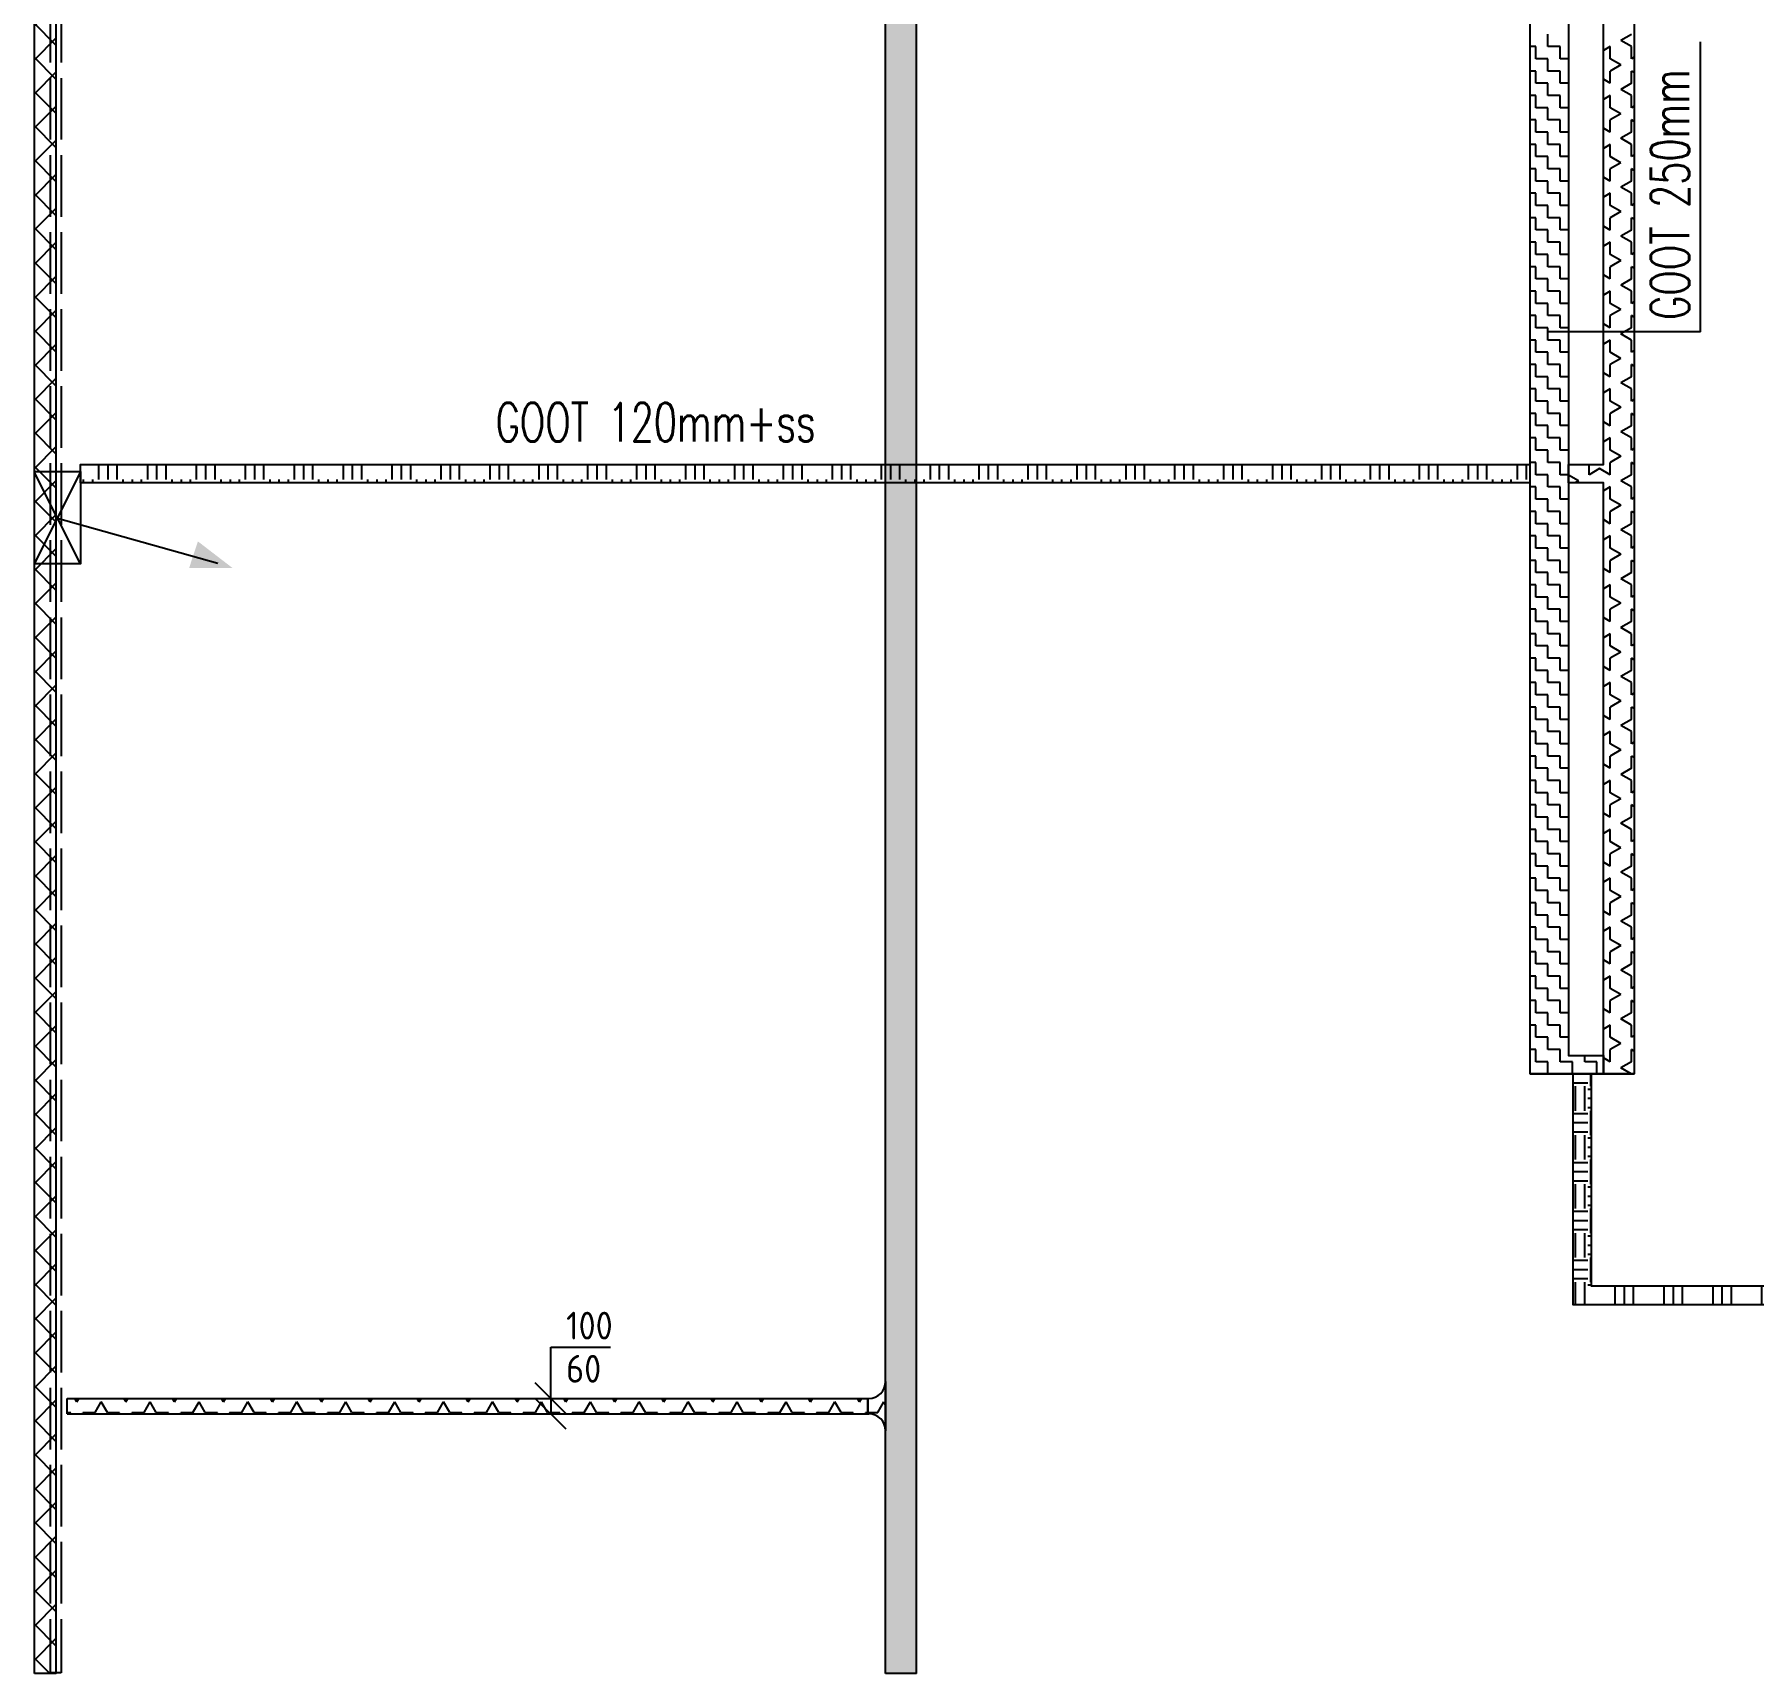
# Model space of a CAD drawing. Header units: millimetres. Extents: x -3262 to 112658, y 0 to 217318.
# Drawn here: x 90173 to 101332, y 37488 to 48125 of the extents above; entities that cross this region are included whole.
import ezdxf

# ---------------------------------------------------------------- set-up
doc = ezdxf.new("R2010")
doc.units = ezdxf.units.MM
doc.header["$LTSCALE"] = 100
doc.linetypes.add('E_GOOT3', pattern=[5, 4, -1])
for name, color, linetype in [('ByLayer', 2, 'Continuous'), ('EL6131--_ENERGIEBEDR (1996)', 2, 'Continuous'), ('EL6131--_GEBOUWINST (1996)', 2, 'Continuous'), ('EL6131--_KG_D', 3, 'Continuous'), ('EL6131--_WG', 3, 'Continuous'), ('EM6131--_KG', 1, 'Continuous')]:
    doc.layers.add(name, color=color, linetype=linetype)
doc.styles.add('buro-018', font='BUROFONT.shx', dxfattribs={"height": 180})
doc.styles.add('CofelyArial', font='arial.ttf')
doc.styles.add('ROMANS', font='ROMANS', dxfattribs={"width": 0.7})
doc.styles.add('STABICAD-018', font='ISOCP.SHX', dxfattribs={"height": 1.8})

# ---------------------------------------------------------------- blocks, each defined once
blk = doc.blocks.new('NV-1')
at = {"layer": 'ByLayer'}
for p, q in [((0, 4), (7.91, 0)), ((0, 0), (7.91, 4))]:
    blk.add_line(p, q, dxfattribs=at)
blk.add_lwpolyline([(0, 0), (8, 0), (8, 4), (0, 4)], close=True, dxfattribs=at)
blk = doc.blocks.new('PIJL-UIT')
at = {"layer": 'ByLayer', "color": 2}
blk.add_line((0, 0), (2.92, 10.41), dxfattribs=at)
blk.add_solid([(3.23, 11.35), (1.51, 9.11), (3.24, 8.54)], dxfattribs=at)
blk = doc.blocks.new('*X50')
at = {"color": 0}
for p, q in [((48742, 35705), (48841, 35804)), ((48968, 35664), (48828, 35804)), ((48922, 35664), (49062, 35804)), ((49189, 35664), (49049, 35804)), ((49143, 35664), (49283, 35804)), ((49410, 35664), (49270, 35804)), ((49364, 35664), (49504, 35804)), ((49631, 35664), (49491, 35804)), ((49585, 35664), (49725, 35804)), ((49852, 35664), (49712, 35804)), ((49806, 35664), (49946, 35804)), ((50073, 35664), (49933, 35804)), ((50027, 35664), (50167, 35804)), ((50294, 35664), (50154, 35804)), ((50248, 35664), (50388, 35804)), ((50515, 35664), (50375, 35804)), ((50469, 35664), (50609, 35804)), ((50736, 35664), (50596, 35804)), ((50690, 35664), (50830, 35804)), ((50956, 35664), (50816, 35804)), ((50911, 35664), (51051, 35804)), ((51177, 35664), (51037, 35804)), ((51132, 35664), (51272, 35804)), ((51398, 35664), (51258, 35804)), ((51353, 35664), (51493, 35804)), ((51619, 35664), (51479, 35804)), ((51574, 35664), (51714, 35804)), ((51840, 35664), (51700, 35804)), ((51795, 35664), (51935, 35804)), ((52061, 35664), (51921, 35804)), ((52016, 35664), (52156, 35804)), ((52282, 35664), (52142, 35804)), ((52237, 35664), (52377, 35804)), ((52503, 35664), (52363, 35804)), ((52458, 35664), (52598, 35804)), ((52724, 35664), (52584, 35804)), ((52679, 35664), (52819, 35804)), ((52945, 35664), (52805, 35804)), ((52900, 35664), (53040, 35804)), ((53166, 35664), (53026, 35804)), ((53121, 35664), (53261, 35804)), ((53387, 35664), (53247, 35804)), ((53342, 35664), (53482, 35804)), ((53608, 35664), (53468, 35804)), ((53563, 35664), (53703, 35804)), ((53829, 35664), (53689, 35804)), ((53784, 35664), (53924, 35804)), ((54050, 35664), (53910, 35804)), ((54005, 35664), (54145, 35804)), ((54271, 35664), (54131, 35804)), ((54226, 35664), (54366, 35804)), ((54492, 35664), (54352, 35804)), ((54447, 35664), (54587, 35804)), ((54713, 35664), (54573, 35804)), ((54668, 35664), (54808, 35804)), ((54934, 35664), (54794, 35804)), ((54889, 35664), (55029, 35804)), ((55155, 35664), (55015, 35804)), ((55110, 35664), (55250, 35804)), ((55376, 35664), (55236, 35804)), ((55331, 35664), (55471, 35804)), ((55597, 35664), (55457, 35804)), ((55551, 35664), (55691, 35804)), ((55818, 35664), (55678, 35804)), ((55772, 35664), (55912, 35804)), ((56039, 35664), (55899, 35804)), ((55993, 35664), (56133, 35804)), ((56260, 35664), (56120, 35804)), ((56214, 35664), (56354, 35804)), ((56481, 35664), (56341, 35804)), ((56435, 35664), (56575, 35804)), ((56702, 35664), (56562, 35804)), ((56656, 35664), (56796, 35804)), ((56923, 35664), (56783, 35804)), ((56877, 35664), (57017, 35804)), ((57144, 35664), (57004, 35804)), ((57098, 35664), (57238, 35804)), ((57365, 35664), (57225, 35804)), ((57319, 35664), (57459, 35804)), ((57586, 35664), (57446, 35804)), ((57540, 35664), (57680, 35804)), ((57807, 35664), (57667, 35804)), ((57761, 35664), (57901, 35804)), ((58028, 35664), (57888, 35804)), ((57982, 35664), (58122, 35804)), ((58249, 35664), (58109, 35804)), ((58203, 35664), (58343, 35804)), ((58469, 35664), (58329, 35804)), ((58424, 35664), (58564, 35804)), ((58690, 35664), (58550, 35804)), ((58645, 35664), (58785, 35804)), ((58911, 35664), (58771, 35804)), ((58866, 35664), (59006, 35804)), ((59132, 35664), (58992, 35804)), ((59087, 35664), (59227, 35804)), ((59353, 35664), (59213, 35804)), ((59308, 35664), (59448, 35804)), ((59574, 35664), (59434, 35804)), ((59529, 35664), (59669, 35804)), ((59795, 35664), (59655, 35804)), ((59750, 35664), (59890, 35804)), ((60016, 35664), (59876, 35804)), ((59971, 35664), (60111, 35804)), ((60237, 35664), (60097, 35804)), ((60192, 35664), (60332, 35804)), ((60458, 35664), (60318, 35804)), ((60413, 35664), (60553, 35804)), ((60679, 35664), (60539, 35804)), ((60634, 35664), (60774, 35804)), ((60900, 35664), (60760, 35804)), ((60855, 35664), (60995, 35804)), ((61121, 35664), (60981, 35804)), ((61076, 35664), (61216, 35804)), ((61342, 35664), (61202, 35804)), ((61297, 35664), (61437, 35804)), ((61563, 35664), (61423, 35804)), ((61518, 35664), (61658, 35804)), ((61784, 35664), (61644, 35804)), ((61739, 35664), (61879, 35804)), ((62005, 35664), (61865, 35804)), ((61960, 35664), (62100, 35804)), ((62226, 35664), (62086, 35804)), ((62181, 35664), (62321, 35804)), ((62447, 35664), (62307, 35804)), ((62402, 35664), (62542, 35804)), ((62668, 35664), (62528, 35804)), ((62623, 35664), (62763, 35804)), ((62889, 35664), (62749, 35804)), ((62844, 35664), (62984, 35804)), ((63110, 35664), (62970, 35804)), ((63064, 35664), (63204, 35804)), ((63331, 35664), (63191, 35804)), ((63285, 35664), (63425, 35804)), ((63552, 35664), (63412, 35804)), ((63506, 35664), (63646, 35804)), ((63773, 35664), (63633, 35804)), ((63727, 35664), (63867, 35804)), ((63994, 35664), (63854, 35804)), ((63948, 35664), (64088, 35804)), ((64215, 35664), (64075, 35804)), ((64169, 35664), (64309, 35804)), ((64436, 35664), (64296, 35804)), ((64390, 35664), (64530, 35804)), ((64657, 35664), (64517, 35804)), ((64611, 35664), (64751, 35804)), ((64878, 35664), (64738, 35804)), ((64832, 35664), (64972, 35804)), ((65099, 35664), (64959, 35804)), ((65053, 35664), (65193, 35804)), ((65320, 35664), (65180, 35804)), ((65274, 35664), (65414, 35804)), ((65541, 35664), (65401, 35804)), ((65495, 35664), (65635, 35804)), ((65762, 35664), (65622, 35804)), ((65716, 35664), (65856, 35804)), ((65983, 35664), (65843, 35804)), ((65937, 35664), (66077, 35804)), ((66203, 35664), (66063, 35804)), ((66158, 35664), (66298, 35804)), ((66424, 35664), (66284, 35804)), ((66379, 35664), (66519, 35804)), ((66617, 35692), (66505, 35804)), ((48747, 35664), (48742, 35669)), ((66600, 35664), (66617, 35681))]:
    blk.add_line(p, q, dxfattribs=at)
blk = doc.blocks.new('*X54')
at = {"color": 0}
for p, q in [((16510, 24130), (16589, 24130)), ((16510, 24051), (16510, 24130)), ((16589, 24130), (16589, 24167)), ((16669, 24130), (16748, 24130)), ((16669, 24051), (16669, 24130)), ((16748, 24130), (16748, 24167)), ((16828, 24130), (16907, 24130)), ((16828, 24051), (16828, 24130)), ((16907, 24130), (16907, 24167)), ((16986, 24130), (17066, 24130)), ((16986, 24051), (16986, 24130)), ((17066, 24130), (17066, 24167)), ((17145, 24130), (17224, 24130)), ((17145, 24051), (17145, 24130)), ((17224, 24130), (17224, 24167)), ((17304, 24130), (17383, 24130)), ((17304, 24051), (17304, 24130)), ((17383, 24130), (17383, 24167)), ((17462, 24130), (17542, 24130)), ((17462, 24051), (17462, 24130)), ((17542, 24130), (17542, 24167)), ((17621, 24130), (17701, 24130)), ((17621, 24051), (17621, 24130)), ((17701, 24130), (17701, 24167)), ((17780, 24130), (17859, 24130)), ((17780, 24051), (17780, 24130)), ((17859, 24130), (17859, 24167)), ((17939, 24130), (18018, 24130)), ((17939, 24051), (17939, 24130)), ((18018, 24130), (18018, 24167)), ((18098, 24130), (18177, 24130)), ((18098, 24051), (18098, 24130)), ((18177, 24130), (18177, 24167)), ((18256, 24130), (18336, 24130)), ((18256, 24051), (18256, 24130)), ((18336, 24130), (18336, 24167)), ((18415, 24130), (18494, 24130)), ((18415, 24051), (18415, 24130)), ((18494, 24130), (18494, 24167)), ((18574, 24130), (18653, 24130)), ((18574, 24051), (18574, 24130)), ((18653, 24130), (18653, 24167)), ((18732, 24130), (18812, 24130)), ((18732, 24051), (18732, 24130)), ((18812, 24130), (18812, 24167)), ((18891, 24130), (18971, 24130)), ((18891, 24051), (18891, 24130)), ((18971, 24130), (18971, 24167)), ((19050, 24130), (19129, 24130)), ((19050, 24051), (19050, 24130)), ((19129, 24130), (19129, 24167)), ((19209, 24130), (19288, 24130)), ((19209, 24051), (19209, 24130)), ((19288, 24130), (19288, 24167)), ((19368, 24130), (19447, 24130)), ((19368, 24051), (19368, 24130)), ((19447, 24130), (19447, 24167)), ((19526, 24130), (19606, 24130)), ((19526, 24051), (19526, 24130)), ((19606, 24130), (19606, 24167)), ((19685, 24130), (19764, 24130)), ((19685, 24051), (19685, 24130)), ((19764, 24130), (19764, 24167)), ((19844, 24130), (19923, 24130)), ((19844, 24051), (19844, 24130)), ((19923, 24130), (19923, 24167)), ((20002, 24130), (20082, 24130)), ((20002, 24051), (20002, 24130)), ((20082, 24130), (20082, 24167)), ((20161, 24130), (20241, 24130)), ((20161, 24051), (20161, 24130)), ((20241, 24130), (20241, 24167)), ((20320, 24130), (20399, 24130)), ((20320, 24051), (20320, 24130)), ((20399, 24130), (20399, 24167)), ((20479, 24130), (20558, 24130)), ((20479, 24051), (20479, 24130)), ((20558, 24130), (20558, 24167)), ((20638, 24130), (20717, 24130)), ((20638, 24051), (20638, 24130)), ((20717, 24130), (20717, 24167)), ((20796, 24130), (20876, 24130)), ((20796, 24051), (20796, 24130)), ((20876, 24130), (20876, 24167)), ((20955, 24130), (21034, 24130)), ((20955, 24051), (20955, 24130)), ((21034, 24130), (21034, 24167)), ((21114, 24130), (21193, 24130)), ((21114, 24051), (21114, 24130)), ((21193, 24130), (21193, 24167)), ((21272, 24130), (21352, 24130)), ((21272, 24051), (21272, 24130)), ((21352, 24130), (21352, 24167)), ((21431, 24130), (21511, 24130)), ((21431, 24051), (21431, 24130)), ((21511, 24130), (21511, 24167)), ((21590, 24130), (21669, 24130)), ((21590, 24051), (21590, 24130)), ((21669, 24130), (21669, 24167)), ((21749, 24130), (21828, 24130)), ((21749, 24051), (21749, 24130)), ((21828, 24130), (21828, 24167)), ((21908, 24130), (21987, 24130)), ((21908, 24051), (21908, 24130)), ((21987, 24130), (21987, 24167)), ((22066, 24130), (22146, 24130)), ((22066, 24051), (22066, 24130)), ((22146, 24130), (22146, 24167)), ((22225, 24130), (22304, 24130)), ((22225, 24051), (22225, 24130)), ((22304, 24130), (22304, 24167)), ((22384, 24130), (22463, 24130)), ((22384, 24051), (22384, 24130)), ((22463, 24130), (22463, 24167)), ((22542, 24130), (22622, 24130)), ((22542, 24051), (22542, 24130)), ((22622, 24130), (22622, 24167)), ((22701, 24130), (22781, 24130)), ((22701, 24051), (22701, 24130)), ((22781, 24130), (22781, 24167)), ((22860, 24130), (22939, 24130)), ((22860, 24051), (22860, 24130)), ((22939, 24130), (22939, 24167)), ((23019, 24130), (23098, 24130)), ((23019, 24051), (23019, 24130)), ((23098, 24130), (23098, 24167)), ((16432, 24051), (16510, 24051)), ((16589, 24051), (16669, 24051)), ((16589, 23971), (16589, 24051)), ((16748, 24051), (16828, 24051)), ((16748, 23971), (16748, 24051)), ((16907, 24051), (16986, 24051)), ((16907, 23971), (16907, 24051)), ((17066, 24051), (17145, 24051)), ((17066, 23971), (17066, 24051)), ((17224, 24051), (17304, 24051)), ((17224, 23971), (17224, 24051)), ((17383, 24051), (17462, 24051)), ((17383, 23971), (17383, 24051)), ((17542, 24051), (17621, 24051)), ((17542, 23971), (17542, 24051)), ((17701, 24051), (17780, 24051)), ((17701, 23971), (17701, 24051)), ((17859, 24051), (17939, 24051)), ((17859, 23971), (17859, 24051)), ((18018, 24051), (18098, 24051)), ((18018, 23971), (18018, 24051)), ((18177, 24051), (18256, 24051)), ((18177, 23971), (18177, 24051)), ((18336, 24051), (18415, 24051)), ((18336, 23971), (18336, 24051)), ((18494, 24051), (18574, 24051)), ((18494, 23971), (18494, 24051)), ((18653, 24051), (18732, 24051)), ((18653, 23971), (18653, 24051)), ((18812, 24051), (18891, 24051)), ((18812, 23971), (18812, 24051)), ((18971, 24051), (19050, 24051)), ((18971, 23971), (18971, 24051)), ((19129, 24051), (19209, 24051)), ((19129, 23971), (19129, 24051)), ((19288, 24051), (19368, 24051)), ((19288, 23971), (19288, 24051)), ((19447, 24051), (19526, 24051)), ((19447, 23971), (19447, 24051)), ((19606, 24051), (19685, 24051)), ((19606, 23971), (19606, 24051)), ((19764, 24051), (19844, 24051)), ((19764, 23971), (19764, 24051)), ((19923, 24051), (20002, 24051)), ((19923, 23971), (19923, 24051)), ((20082, 24051), (20161, 24051)), ((20082, 23971), (20082, 24051)), ((20241, 24051), (20320, 24051)), ((20241, 23971), (20241, 24051)), ((20399, 24051), (20479, 24051)), ((20399, 23971), (20399, 24051)), ((20558, 24051), (20638, 24051)), ((20558, 23971), (20558, 24051)), ((20717, 24051), (20796, 24051)), ((20717, 23971), (20717, 24051)), ((20876, 24051), (20955, 24051)), ((20876, 23971), (20876, 24051)), ((21034, 24051), (21114, 24051)), ((21034, 23971), (21034, 24051)), ((21193, 24051), (21272, 24051)), ((21193, 23971), (21193, 24051)), ((21352, 24051), (21431, 24051)), ((21352, 23971), (21352, 24051)), ((21511, 24051), (21590, 24051)), ((21511, 23971), (21511, 24051)), ((21669, 24051), (21749, 24051)), ((21669, 23971), (21669, 24051)), ((21828, 24051), (21908, 24051)), ((21828, 23971), (21828, 24051)), ((21987, 24051), (22066, 24051)), ((21987, 23971), (21987, 24051)), ((22146, 24051), (22225, 24051)), ((22146, 23971), (22146, 24051)), ((22304, 24051), (22384, 24051)), ((22304, 23971), (22304, 24051)), ((22463, 24051), (22542, 24051)), ((22463, 23971), (22463, 24051)), ((22622, 24051), (22701, 24051)), ((22622, 23971), (22622, 24051)), ((22781, 24051), (22860, 24051)), ((22781, 23971), (22781, 24051)), ((22939, 24051), (23019, 24051)), ((22939, 23971), (22939, 24051)), ((23098, 24051), (23178, 24051)), ((23098, 23971), (23098, 24051)), ((16432, 23892), (16510, 23892)), ((16510, 23971), (16589, 23971)), ((16510, 23892), (16510, 23971)), ((16669, 23971), (16748, 23971)), ((16669, 23917), (16669, 23971)), ((16828, 23971), (16907, 23971)), ((16828, 23917), (16828, 23971)), ((16986, 23971), (17066, 23971)), ((16986, 23917), (16986, 23971)), ((17145, 23971), (17224, 23971)), ((17145, 23917), (17145, 23971)), ((17304, 23971), (17383, 23971)), ((17304, 23917), (17304, 23971)), ((17462, 23971), (17542, 23971)), ((17462, 23917), (17462, 23971)), ((17621, 23971), (17701, 23971)), ((17621, 23917), (17621, 23971)), ((17780, 23971), (17859, 23971)), ((17780, 23917), (17780, 23971)), ((17939, 23971), (18018, 23971)), ((17939, 23917), (17939, 23971)), ((18098, 23971), (18177, 23971)), ((18098, 23917), (18098, 23971)), ((18256, 23971), (18336, 23971)), ((18256, 23917), (18256, 23971)), ((18415, 23971), (18494, 23971)), ((18415, 23917), (18415, 23971)), ((18574, 23971), (18653, 23971)), ((18574, 23917), (18574, 23971)), ((18732, 23971), (18812, 23971)), ((18732, 23917), (18732, 23971)), ((18891, 23971), (18971, 23971)), ((18891, 23917), (18891, 23971)), ((19050, 23971), (19129, 23971)), ((19050, 23917), (19050, 23971)), ((19209, 23971), (19288, 23971)), ((19209, 23917), (19209, 23971)), ((19368, 23971), (19447, 23971)), ((19368, 23917), (19368, 23971)), ((19526, 23971), (19606, 23971)), ((19526, 23917), (19526, 23971)), ((19685, 23971), (19764, 23971)), ((19685, 23917), (19685, 23971)), ((19844, 23971), (19923, 23971)), ((19844, 23917), (19844, 23971)), ((20002, 23971), (20082, 23971)), ((20002, 23917), (20002, 23971)), ((20161, 23971), (20241, 23971)), ((20161, 23917), (20161, 23971)), ((20320, 23971), (20399, 23971)), ((20320, 23917), (20320, 23971)), ((20479, 23971), (20558, 23971)), ((20479, 23917), (20479, 23971)), ((20638, 23971), (20717, 23971)), ((20638, 23917), (20638, 23971)), ((20796, 23971), (20876, 23971)), ((20796, 23917), (20796, 23971)), ((20955, 23971), (21034, 23971)), ((20955, 23917), (20955, 23971)), ((21114, 23971), (21193, 23971)), ((21114, 23917), (21114, 23971)), ((21272, 23971), (21352, 23971)), ((21272, 23917), (21272, 23971)), ((21431, 23971), (21511, 23971)), ((21431, 23917), (21431, 23971)), ((21590, 23971), (21669, 23971)), ((21590, 23917), (21590, 23971)), ((21749, 23971), (21828, 23971)), ((21749, 23917), (21749, 23971)), ((21908, 23971), (21987, 23971)), ((21908, 23917), (21908, 23971)), ((22066, 23971), (22146, 23971)), ((22066, 23917), (22066, 23971)), ((22225, 23971), (22304, 23971)), ((22225, 23917), (22225, 23971)), ((22384, 23971), (22463, 23971)), ((22384, 23917), (22384, 23971)), ((22542, 23971), (22622, 23971)), ((22542, 23917), (22542, 23971)), ((22701, 23971), (22781, 23971)), ((22701, 23917), (22701, 23971)), ((22860, 23971), (22939, 23971)), ((22860, 23917), (22860, 23971)), ((23019, 23971), (23098, 23971)), ((23019, 23917), (23019, 23971)), ((16510, 23812), (16552, 23812)), ((16510, 23733), (16510, 23812)), ((16432, 23733), (16510, 23733))]:
    blk.add_line(p, q, dxfattribs=at)
blk = doc.blocks.new('*X56')
at = {"color": 0}
for p, q in [((19982, 33556), (20002, 33556)), ((19982, 33496), (20002, 33496)), ((20002, 33457), (20102, 33457)), ((20002, 33397), (20102, 33397)), ((19982, 33298), (20002, 33298)), ((20002, 33338), (20102, 33338)), ((19982, 33238), (20002, 33238)), ((19982, 33179), (20002, 33179)), ((20002, 33139), (20102, 33139)), ((20002, 33080), (20102, 33080)), ((19982, 32980), (20002, 32980)), ((19982, 32921), (20002, 32921)), ((20002, 33020), (20102, 33020)), ((19982, 32861), (20002, 32861)), ((20002, 32822), (20102, 32822)), ((20002, 32762), (20102, 32762)), ((20002, 32702), (20102, 32702)), ((19982, 32663), (20002, 32663)), ((19982, 32603), (20002, 32603)), ((19982, 32544), (20002, 32544)), ((20002, 32504), (20102, 32504)), ((20002, 32445), (20102, 32445)), ((20002, 32385), (20102, 32385)), ((19982, 32345), (20002, 32345)), ((19982, 32286), (20002, 32286)), ((19982, 32226), (20002, 32226)), ((20002, 32187), (20102, 32187)), ((19982, 32028), (20002, 32028)), ((20002, 32127), (20102, 32127)), ((20002, 32068), (20102, 32068)), ((19982, 31968), (20002, 31968)), ((19982, 31909), (20002, 31909)), ((20002, 31869), (20102, 31869)), ((20002, 31810), (20102, 31810)), ((19982, 31710), (20002, 31710)), ((20002, 31750), (20102, 31750)), ((19982, 31651), (20002, 31651)), ((19982, 31591), (20002, 31591)), ((20002, 31552), (20102, 31552)), ((20002, 31492), (20102, 31492)), ((19982, 31393), (20002, 31393)), ((20002, 31432), (20102, 31432)), ((19982, 31333), (20002, 31333)), ((19982, 31274), (20002, 31274)), ((20002, 31234), (20102, 31234)), ((20002, 31175), (20102, 31175)), ((19982, 31075), (20002, 31075)), ((20002, 31115), (20102, 31115)), ((19982, 31016), (20002, 31016)), ((19982, 30956), (20002, 30956)), ((20002, 30917), (20102, 30917)), ((20002, 30857), (20102, 30857)), ((19982, 30758), (20002, 30758)), ((19982, 30698), (20002, 30698)), ((20002, 30798), (20102, 30798)), ((19982, 30639), (20002, 30639)), ((20002, 30599), (20102, 30599)), ((20002, 30540), (20102, 30540)), ((20002, 30480), (20102, 30480)), ((19982, 30440), (20002, 30440)), ((19982, 30381), (20002, 30381)), ((19982, 30321), (20002, 30321)), ((20002, 30282), (20102, 30282)), ((20002, 30222), (20102, 30222)), ((20002, 30162), (20102, 30162)), ((19982, 30123), (20002, 30123)), ((19982, 30063), (20002, 30063)), ((19982, 30004), (20002, 30004)), ((20002, 29964), (20102, 29964)), ((19982, 29805), (20002, 29805)), ((20002, 29905), (20102, 29905)), ((20002, 29845), (20102, 29845)), ((19982, 29746), (20002, 29746)), ((19982, 29686), (20002, 29686)), ((20002, 29647), (20102, 29647)), ((20002, 29587), (20102, 29587)), ((19982, 29488), (20002, 29488)), ((20002, 29528), (20102, 29528)), ((19982, 29428), (20002, 29428)), ((19982, 29369), (20002, 29369)), ((20002, 29329), (20102, 29329)), ((20002, 29270), (20102, 29270)), ((19982, 29170), (20002, 29170)), ((20002, 29210), (20102, 29210)), ((19982, 29111), (20002, 29111)), ((19982, 29051), (20002, 29051)), ((20002, 29012), (20102, 29012)), ((20002, 28952), (20102, 28952)), ((19982, 28853), (20002, 28853)), ((19982, 28793), (20002, 28793)), ((20002, 28892), (20102, 28892)), ((19982, 28734), (20002, 28734)), ((20002, 28694), (20102, 28694)), ((20002, 28635), (20102, 28635)), ((20002, 28575), (20102, 28575)), ((19982, 28535), (20002, 28535)), ((19982, 28476), (20002, 28476)), ((19982, 28416), (20002, 28416)), ((20002, 28377), (20102, 28377)), ((20002, 28317), (20102, 28317)), ((20002, 28258), (20102, 28258)), ((19982, 28218), (20002, 28218)), ((19982, 28158), (20002, 28158)), ((19982, 28099), (20002, 28099)), ((20002, 28059), (20102, 28059)), ((19982, 27900), (20002, 27900)), ((20002, 28000), (20102, 28000)), ((20002, 27940), (20102, 27940)), ((19982, 27841), (20002, 27841)), ((19982, 27781), (20002, 27781)), ((20002, 27742), (20102, 27742)), ((20002, 27682), (20102, 27682)), ((19982, 27583), (20002, 27583)), ((20002, 27622), (20102, 27622)), ((19982, 27523), (20002, 27523)), ((19982, 27464), (20002, 27464)), ((20002, 27424), (20102, 27424)), ((20002, 27365), (20102, 27365)), ((19982, 27265), (20002, 27265)), ((20002, 27305), (20102, 27305)), ((19982, 27206), (20002, 27206)), ((19982, 27146), (20002, 27146)), ((20002, 27107), (20102, 27107)), ((20002, 27047), (20102, 27047)), ((19982, 26948), (20002, 26948)), ((20002, 26988), (20102, 26988)), ((19982, 26888), (20002, 26888)), ((19982, 26829), (20002, 26829)), ((20002, 26789), (20102, 26789)), ((20002, 26730), (20102, 26730)), ((20002, 26670), (20102, 26670)), ((19982, 26630), (20002, 26630)), ((19982, 26571), (20002, 26571)), ((19982, 26511), (20002, 26511)), ((20002, 26472), (20102, 26472)), ((20002, 26412), (20102, 26412)), ((20002, 26352), (20102, 26352)), ((19982, 26313), (20002, 26313)), ((19982, 26253), (20002, 26253)), ((19982, 26194), (20002, 26194)), ((20002, 26154), (20102, 26154)), ((20002, 26095), (20102, 26095)), ((20002, 26035), (20102, 26035)), ((19982, 25995), (20002, 25995)), ((19982, 25936), (20002, 25936)), ((19982, 25876), (20002, 25876)), ((20002, 25837), (20102, 25837)), ((19982, 25678), (20002, 25678)), ((20002, 25777), (20102, 25777)), ((20002, 25718), (20102, 25718)), ((19982, 25618), (20002, 25618)), ((19982, 25559), (20002, 25559)), ((20002, 25519), (20102, 25519)), ((20002, 25460), (20102, 25460)), ((19982, 25360), (20002, 25360)), ((20002, 25400), (20102, 25400)), ((19982, 25301), (20002, 25301)), ((19982, 25241), (20002, 25241)), ((20002, 25202), (20102, 25202)), ((20002, 25142), (20102, 25142)), ((19982, 25043), (20002, 25043)), ((20002, 25082), (20102, 25082)), ((19982, 24983), (20002, 24983)), ((19982, 24924), (20002, 24924)), ((20002, 24884), (20102, 24884)), ((20002, 24825), (20102, 24825)), ((19982, 24725), (20002, 24725)), ((19982, 24666), (20002, 24666)), ((20002, 24765), (20102, 24765)), ((19982, 24606), (20002, 24606)), ((20002, 24567), (20102, 24567)), ((20002, 24507), (20102, 24507)), ((20002, 24448), (20102, 24448)), ((19982, 24408), (20002, 24408)), ((19982, 24348), (20002, 24348)), ((19982, 24289), (20002, 24289)), ((20002, 24249), (20102, 24249)), ((20002, 24190), (20102, 24190))]:
    blk.add_line(p, q, dxfattribs=at)
blk = doc.blocks.new('*X57')
at = {"color": 0}
for p, q in [((15101, 23793), (15101, 23889)), ((15161, 23793), (15161, 23889)), ((15220, 23793), (15220, 23889)), ((15419, 23793), (15419, 23889)), ((15478, 23793), (15478, 23889)), ((15538, 23793), (15538, 23889)), ((15736, 23793), (15736, 23889)), ((15796, 23793), (15796, 23889)), ((15855, 23793), (15855, 23889)), ((16054, 23793), (16054, 23889)), ((16113, 23793), (16113, 23889)), ((16173, 23793), (16173, 23889)), ((16371, 23793), (16371, 23889)), ((16431, 23793), (16431, 23889)), ((14936, 23872), (15081, 23872)), ((14936, 23812), (15081, 23812)), ((15061, 23769), (15061, 23793)), ((15081, 23773), (15240, 23773)), ((15240, 23872), (15399, 23872)), ((15240, 23812), (15399, 23812)), ((15260, 23769), (15260, 23793)), ((15319, 23769), (15319, 23793)), ((15379, 23769), (15379, 23793)), ((15399, 23773), (15558, 23773)), ((15558, 23872), (15716, 23872)), ((15558, 23812), (15716, 23812)), ((15577, 23769), (15577, 23793)), ((15637, 23769), (15637, 23793)), ((15696, 23769), (15696, 23793)), ((15716, 23773), (15875, 23773)), ((15875, 23872), (16034, 23872)), ((15875, 23812), (16034, 23812)), ((15895, 23769), (15895, 23793)), ((15954, 23769), (15954, 23793)), ((16014, 23769), (16014, 23793)), ((16034, 23773), (16192, 23773)), ((16192, 23872), (16351, 23872)), ((16192, 23812), (16351, 23812)), ((16212, 23769), (16212, 23793)), ((16272, 23769), (16272, 23793)), ((16331, 23769), (16331, 23793)), ((16351, 23773), (16432, 23773)), ((14936, 23614), (15056, 23614)), ((14936, 23555), (15056, 23555)), ((14936, 23495), (15056, 23495)), ((14936, 23297), (15056, 23297)), ((14936, 23237), (15056, 23237)), ((14936, 23178), (15056, 23178)), ((14936, 22979), (15056, 22979)), ((14936, 22920), (15056, 22920)), ((14936, 22860), (15056, 22860)), ((14936, 22662), (15056, 22662)), ((14936, 22602), (15056, 22602)), ((14936, 22542), (15056, 22542)), ((14936, 22344), (15056, 22344)), ((14936, 22285), (15056, 22285)), ((14936, 22225), (15056, 22225)), ((14936, 22027), (15056, 22027)), ((14936, 21967), (15056, 21967)), ((14936, 21908), (15056, 21908)), ((14936, 21709), (15056, 21709)), ((14936, 21650), (15056, 21650)), ((14936, 21590), (15056, 21590)), ((14936, 21392), (15056, 21392)), ((14936, 21332), (15056, 21332)), ((14936, 21272), (15056, 21272)), ((14936, 21074), (15056, 21074)), ((14936, 21015), (15056, 21015)), ((14936, 20955), (15056, 20955)), ((14936, 20757), (15056, 20757)), ((14936, 20697), (15056, 20697)), ((14936, 20638), (15056, 20638)), ((14936, 20439), (15056, 20439)), ((14936, 20380), (15056, 20380)), ((14936, 20320), (15056, 20320)), ((14936, 20122), (15056, 20122)), ((14936, 20062), (15056, 20062)), ((14936, 20002), (15056, 20002)), ((14936, 19804), (15056, 19804)), ((14936, 19745), (15056, 19745)), ((14936, 19685), (15056, 19685)), ((14936, 19487), (15056, 19487)), ((14936, 19427), (15056, 19427)), ((14936, 19368), (15056, 19368)), ((14936, 19169), (15056, 19169)), ((14936, 19110), (15056, 19110)), ((14936, 19050), (15056, 19050)), ((14936, 18852), (15056, 18852)), ((14936, 18792), (15056, 18792)), ((14936, 18732), (15056, 18732)), ((14936, 18534), (15056, 18534)), ((14936, 18475), (15056, 18475)), ((14936, 18415), (15056, 18415)), ((14936, 18217), (15056, 18217)), ((14936, 18157), (15056, 18157)), ((14936, 18098), (15056, 18098)), ((14936, 17899), (15056, 17899)), ((14936, 17840), (15056, 17840)), ((14936, 17780), (15056, 17780)), ((14936, 17582), (15056, 17582)), ((14936, 17522), (15056, 17522)), ((14936, 17462), (15056, 17462)), ((14936, 17264), (15056, 17264)), ((14936, 17205), (15056, 17205)), ((14936, 17145), (15056, 17145)), ((14936, 16947), (15056, 16947)), ((14936, 16887), (15056, 16887)), ((14936, 16828), (15056, 16828)), ((14936, 16629), (15056, 16629)), ((14936, 16570), (15056, 16570)), ((14936, 16510), (15056, 16510)), ((14936, 16312), (15056, 16312)), ((14936, 16252), (15056, 16252))]:
    blk.add_line(p, q, dxfattribs=at)
blk = doc.blocks.new('*X59')
at = {"color": 0}
for p, q in [((20280, 23853), (20317, 23917)), ((20280, 23853), (20268, 23875)), ((20320, 23784), (20388, 23784)), ((20360, 23716), (20320, 23784)), ((16510, 23647), (16536, 23691)), ((16748, 23647), (16722, 23691)), ((16827, 23647), (16853, 23691)), ((17066, 23647), (17040, 23691)), ((17145, 23647), (17171, 23691)), ((17383, 23647), (17357, 23691)), ((17462, 23647), (17488, 23691)), ((17701, 23647), (17675, 23691)), ((17780, 23647), (17806, 23691)), ((18018, 23647), (17992, 23691)), ((18097, 23647), (18123, 23691)), ((18336, 23647), (18310, 23691)), ((18415, 23647), (18441, 23691)), ((18653, 23647), (18627, 23691)), ((18732, 23647), (18758, 23691)), ((18971, 23647), (18945, 23691)), ((19050, 23647), (19076, 23691)), ((19288, 23647), (19262, 23691)), ((19367, 23647), (19393, 23691)), ((19606, 23647), (19580, 23691)), ((19685, 23647), (19711, 23691)), ((19923, 23647), (19897, 23691)), ((20002, 23647), (20028, 23691)), ((20241, 23647), (20215, 23691)), ((20320, 23647), (20360, 23716)), ((20558, 23647), (20532, 23691)), ((20637, 23647), (20663, 23691)), ((20876, 23647), (20850, 23691)), ((20955, 23647), (20981, 23691)), ((21193, 23647), (21167, 23691)), ((21272, 23647), (21298, 23691)), ((21511, 23647), (21485, 23691)), ((21590, 23647), (21616, 23691)), ((21828, 23647), (21802, 23691)), ((21907, 23647), (21933, 23691)), ((22146, 23647), (22120, 23691)), ((22225, 23647), (22251, 23691)), ((22463, 23647), (22437, 23691)), ((22542, 23647), (22568, 23691)), ((22781, 23647), (22755, 23691)), ((22860, 23647), (22886, 23691)), ((23098, 23647), (23072, 23691)), ((16432, 23511), (16470, 23578)), ((16510, 23509), (16470, 23578)), ((16510, 23647), (16589, 23647)), ((16629, 23578), (16589, 23647)), ((16629, 23578), (16669, 23647)), ((16669, 23647), (16748, 23647)), ((16748, 23509), (16788, 23578)), ((16827, 23509), (16788, 23578)), ((16827, 23647), (16907, 23647)), ((16947, 23578), (16907, 23647)), ((16947, 23578), (16986, 23647)), ((16986, 23647), (17066, 23647)), ((17066, 23509), (17105, 23578)), ((17145, 23509), (17105, 23578)), ((17145, 23647), (17224, 23647)), ((17264, 23578), (17224, 23647)), ((17264, 23578), (17304, 23647)), ((17304, 23647), (17383, 23647)), ((17383, 23509), (17423, 23578)), ((17462, 23509), (17423, 23578)), ((17462, 23647), (17542, 23647)), ((17582, 23578), (17542, 23647)), ((17582, 23578), (17621, 23647)), ((17621, 23647), (17701, 23647)), ((17701, 23509), (17740, 23578)), ((17780, 23509), (17740, 23578)), ((17780, 23647), (17859, 23647)), ((17899, 23578), (17859, 23647)), ((17899, 23578), (17939, 23647)), ((17939, 23647), (18018, 23647)), ((18018, 23509), (18058, 23578)), ((18097, 23509), (18058, 23578)), ((18097, 23647), (18177, 23647)), ((18217, 23578), (18177, 23647)), ((18217, 23578), (18256, 23647)), ((18256, 23647), (18336, 23647)), ((18336, 23509), (18375, 23578)), ((18415, 23509), (18375, 23578)), ((18415, 23647), (18494, 23647)), ((18534, 23578), (18494, 23647)), ((18534, 23578), (18574, 23647)), ((18574, 23647), (18653, 23647)), ((18653, 23509), (18693, 23578)), ((18732, 23509), (18693, 23578)), ((18732, 23647), (18812, 23647)), ((18852, 23578), (18812, 23647)), ((18852, 23578), (18891, 23647)), ((18891, 23647), (18971, 23647)), ((18971, 23509), (19010, 23578)), ((19050, 23509), (19010, 23578)), ((19050, 23647), (19129, 23647)), ((19169, 23578), (19129, 23647)), ((19169, 23578), (19209, 23647)), ((19209, 23647), (19288, 23647)), ((19288, 23509), (19328, 23578)), ((19367, 23509), (19328, 23578)), ((19367, 23647), (19447, 23647)), ((19487, 23578), (19447, 23647)), ((19487, 23578), (19526, 23647)), ((19526, 23647), (19606, 23647)), ((19606, 23509), (19645, 23578)), ((19685, 23509), (19645, 23578)), ((19685, 23647), (19764, 23647)), ((19804, 23578), (19764, 23647)), ((19804, 23578), (19844, 23647)), ((19844, 23647), (19923, 23647)), ((19923, 23509), (19963, 23578)), ((20002, 23509), (19963, 23578)), ((20002, 23647), (20082, 23647)), ((20122, 23578), (20082, 23647)), ((20122, 23578), (20161, 23647)), ((20161, 23647), (20241, 23647)), ((20241, 23509), (20280, 23578)), ((20320, 23509), (20280, 23578)), ((20320, 23647), (20399, 23647)), ((20439, 23578), (20399, 23647)), ((20439, 23578), (20479, 23647)), ((20479, 23647), (20558, 23647)), ((20558, 23509), (20598, 23578)), ((20637, 23509), (20598, 23578)), ((20637, 23647), (20717, 23647)), ((20757, 23578), (20717, 23647)), ((20757, 23578), (20796, 23647)), ((20796, 23647), (20876, 23647)), ((20876, 23509), (20915, 23578)), ((20955, 23509), (20915, 23578)), ((20955, 23647), (21034, 23647)), ((21074, 23578), (21034, 23647)), ((21074, 23578), (21114, 23647)), ((21114, 23647), (21193, 23647)), ((21193, 23509), (21233, 23578)), ((21272, 23509), (21233, 23578)), ((21272, 23647), (21352, 23647)), ((21392, 23578), (21352, 23647)), ((21392, 23578), (21431, 23647)), ((21431, 23647), (21511, 23647)), ((21511, 23509), (21550, 23578)), ((21590, 23509), (21550, 23578)), ((21590, 23647), (21669, 23647)), ((21709, 23578), (21669, 23647)), ((21709, 23578), (21749, 23647)), ((21749, 23647), (21828, 23647)), ((21828, 23509), (21868, 23578)), ((21907, 23509), (21868, 23578)), ((21907, 23647), (21987, 23647)), ((22027, 23578), (21987, 23647)), ((22027, 23578), (22066, 23647)), ((22066, 23647), (22146, 23647)), ((22146, 23509), (22185, 23578)), ((22225, 23509), (22185, 23578)), ((22225, 23647), (22304, 23647)), ((22344, 23578), (22304, 23647)), ((22344, 23578), (22384, 23647)), ((22384, 23647), (22463, 23647)), ((22463, 23509), (22503, 23578)), ((22542, 23509), (22503, 23578)), ((22542, 23647), (22622, 23647)), ((22662, 23578), (22622, 23647)), ((22662, 23578), (22701, 23647)), ((22701, 23647), (22781, 23647)), ((22781, 23509), (22820, 23578)), ((22860, 23509), (22820, 23578)), ((22860, 23647), (22939, 23647)), ((22979, 23578), (22939, 23647)), ((22979, 23578), (23019, 23647)), ((23019, 23647), (23098, 23647)), ((23098, 23509), (23138, 23578)), ((23177, 23509), (23138, 23578)), ((16510, 23509), (16589, 23509)), ((16579, 23491), (16589, 23509)), ((16669, 23509), (16748, 23509)), ((16679, 23491), (16669, 23509)), ((16827, 23509), (16907, 23509)), ((16897, 23491), (16907, 23509)), ((16986, 23509), (17066, 23509)), ((16997, 23491), (16986, 23509)), ((17145, 23509), (17224, 23509)), ((17214, 23491), (17224, 23509)), ((17304, 23509), (17383, 23509)), ((17314, 23491), (17304, 23509)), ((17462, 23509), (17542, 23509)), ((17532, 23491), (17542, 23509)), ((17621, 23509), (17701, 23509)), ((17632, 23491), (17621, 23509)), ((17780, 23509), (17859, 23509)), ((17849, 23491), (17859, 23509)), ((17939, 23509), (18018, 23509)), ((17949, 23491), (17939, 23509)), ((18097, 23509), (18177, 23509)), ((18167, 23491), (18177, 23509)), ((18256, 23509), (18336, 23509)), ((18267, 23491), (18256, 23509)), ((18415, 23509), (18494, 23509)), ((18484, 23491), (18494, 23509)), ((18574, 23509), (18653, 23509)), ((18584, 23491), (18574, 23509)), ((18732, 23509), (18812, 23509)), ((18802, 23491), (18812, 23509)), ((18891, 23509), (18971, 23509)), ((18902, 23491), (18891, 23509)), ((19050, 23509), (19129, 23509)), ((19119, 23491), (19129, 23509)), ((19209, 23509), (19288, 23509)), ((19219, 23491), (19209, 23509)), ((19367, 23509), (19447, 23509)), ((19437, 23491), (19447, 23509)), ((19526, 23509), (19606, 23509)), ((19537, 23491), (19526, 23509)), ((19685, 23509), (19764, 23509)), ((19754, 23491), (19764, 23509)), ((19844, 23509), (19923, 23509)), ((19854, 23491), (19844, 23509)), ((20002, 23509), (20082, 23509)), ((20072, 23491), (20082, 23509)), ((20161, 23509), (20241, 23509)), ((20172, 23491), (20161, 23509)), ((20320, 23509), (20399, 23509)), ((20389, 23491), (20399, 23509)), ((20479, 23509), (20558, 23509)), ((20489, 23491), (20479, 23509)), ((20637, 23509), (20717, 23509)), ((20707, 23491), (20717, 23509)), ((20796, 23509), (20876, 23509)), ((20807, 23491), (20796, 23509)), ((20955, 23509), (21034, 23509)), ((21024, 23491), (21034, 23509)), ((21114, 23509), (21193, 23509)), ((21124, 23491), (21114, 23509)), ((21272, 23509), (21352, 23509)), ((21342, 23491), (21352, 23509)), ((21431, 23509), (21511, 23509)), ((21442, 23491), (21431, 23509)), ((21590, 23509), (21669, 23509)), ((21659, 23491), (21669, 23509)), ((21749, 23509), (21828, 23509)), ((21759, 23491), (21749, 23509)), ((21907, 23509), (21987, 23509)), ((21977, 23491), (21987, 23509)), ((22066, 23509), (22146, 23509)), ((22077, 23491), (22066, 23509)), ((22225, 23509), (22304, 23509)), ((22294, 23491), (22304, 23509)), ((22384, 23509), (22463, 23509)), ((22394, 23491), (22384, 23509)), ((22542, 23509), (22622, 23509)), ((22612, 23491), (22622, 23509)), ((22701, 23509), (22781, 23509)), ((22712, 23491), (22701, 23509)), ((22860, 23509), (22939, 23509)), ((22929, 23491), (22939, 23509)), ((23019, 23509), (23098, 23509)), ((23029, 23491), (23019, 23509))]:
    blk.add_line(p, q, dxfattribs=at)
blk = doc.blocks.new('*U154')
at = {"color": 0, "linetype": 'Continuous'}
for p, q in [((0, 100, -2730), (16929, 100, -2730)), ((0, -100, -2730), (0, 100, -2730)), ((16929, -100, -2730), (16929, 100, -2730)), ((0, -100, -2730), (16929, -100, -2730))]:
    blk.add_line(p, q, dxfattribs=at)
at = {"color": 1, "style": 'CofelyArial'}
for tag in ['CODE', 'POSITIONCODE', 'SECTIONCODE']:
    blk.add_attdef(tag, (95798, 37488, 2730), '', height=1.8, dxfattribs=at)
blk = doc.blocks.new('*U153')
at = {"color": 0, "linetype": 'Continuous'}
for p, q in [((0, 50, -2730), (5197, 50, -2730)), ((0, -50, -2730), (0, 50, -2730)), ((5197, -50, -2730), (5197, 50, -2730)), ((0, -50, -2730), (5197, -50, -2730))]:
    blk.add_line(p, q, dxfattribs=at)
at = {"color": 1, "style": 'buro-018'}
for tag in ['CODE', 'POSITIONCODE', 'SECTIONCODE']:
    blk.add_attdef(tag, (90386, 39224, 2730), '', height=1.8, dxfattribs=at)
blk = doc.blocks.new('*U155')
at = {"color": 0, "linetype": 'Continuous'}
for p, q in [((0, -160, -2730), (0, 160, -2730)), ((115, 50, -2730), (110, 50, -2730)), ((115, -50, -2730), (115, 50, -2730)), ((115, -50, -2730), (110, -50, -2730))]:
    blk.add_line(p, q, dxfattribs=at)
for centre, start, end in [((110, 160, -2730), 180, 270), ((110, -160, -2730), 90, 180)]:
    blk.add_arc(centre, 110, start, end, dxfattribs=at)
at = {"color": 1, "style": 'buro-018'}
for tag in ['CODE', 'POSITIONCODE', 'SECTIONCODE']:
    blk.add_attdef(tag, (95698, 39224, 2730), '', height=1.8, dxfattribs=at)
blk = doc.blocks.new('*U156')
at = {"color": 0, "linetype": 'Continuous'}
for p, q in [((0, 0, -2730), (0, 332, -2730)), ((0, 332, -2730), (388, 332, -2730)), ((100, -100, -2730), (-100, 100, -2730)), ((100, -200, -2730), (-100, 0, -2730)), ((0, 0, -2730), (0, -100, -2730))]:
    blk.add_line(p, q, dxfattribs=at)
at = {"color": 0, "linetype": 'Continuous', "style": 'STABICAD-018'}
for s, p in [('100', (100, 382, -2730)), ('60', (100, 102, -2730))]:
    blk.add_text(s, height=180, dxfattribs=at).set_placement(p)
at = {"color": 1, "style": 'buro-018'}
blk.add_attdef('CODE', (93524, 39274, 2730), '', height=1.8, dxfattribs=at)

msp = doc.modelspace()

# ---------------------------------------------------------------- hatches: boundary and pattern name
at = {"layer": 'EL6131--_ENERGIEBEDR (1996)', "linetype": 'Continuous'}
h = msp.add_hatch(dxfattribs=at)
h.set_pattern_fill('STARS', color=1, scale=25)
h.set_pattern_definition([(0, (-45640.1, 0), (0, 137.48153), [79.375, -79.375]), (60, (-45640.1, 0), (-119.0625, 68.74077), [79.375, -79.375]), (120, (-45600.41, 68.74), (-119.0625, -68.74077), [79.375, -79.375])])
h.paths.add_polyline_path([(98718, 58755), (99455, 58755), (99655, 58755), (99655, 69728), (98393, 69728), (98393, 71929), (98193, 71929), (98193, 69528), (99455, 69528), (99455, 58955), (98518, 58955), (98518, 58755), (98518, 54616), (95698, 54616), (95698, 37488), (95898, 37488), (95898, 54416), (98718, 54416)])
at = {"layer": 'EL6131--_ENERGIEBEDR (1996)'}
h = msp.add_hatch(dxfattribs=at)
h.set_pattern_fill('STARS', color=1, scale=25)
h.paths.add_polyline_path([(95698, 39384, -0.414214), (95588, 39274), (95583, 39274), (95583, 39174), (95588, 39174, -0.414214), (95698, 39064)])
h = msp.add_hatch(dxfattribs=at)
h.set_pattern_fill('STARS', color=1, scale=25)
h.paths.add_polyline_path([(95583, 39274), (90386, 39274), (90386, 39174), (95583, 39174)])

# ---------------------------------------------------------------- linework, layer by layer
at = {"layer": 'EL6131--_ENERGIEBEDR (1996)', "color": 1, "linetype": 'Continuous'}
for q in [(100988, 48076), (99992, 46194)]:
    msp.add_line((100988, 46194), q, dxfattribs=at)
at = {"layer": 'EL6131--_ENERGIEBEDR (1996)', "color": 2, "linetype": 'Continuous'}
msp.add_line((99881, 41379), (100557, 41379), dxfattribs=at)
at = {"layer": 'EL6131--_ENERGIEBEDR (1996)'}
for points in [[(100131, 59578), (100131, 55131), (100131, 55011), (100131, 51938), (100357, 51938), (100357, 51818), (100131, 51818), (100131, 45335), (100131, 45215), (100131, 41499), (100357, 41499), (100357, 41379), (99881, 41379), (99881, 44929), (99881, 45049), (99881, 55011), (99881, 55131), (99881, 57289), (99881, 57694), (99881, 71929)], [(107823, 40003), (100279, 40003), (100279, 41379), (100159, 41379), (100159, 39883), (107823, 39883)]]:
    msp.add_lwpolyline(points, dxfattribs=at)
at = {"layer": 'EL6131--_ENERGIEBEDR (1996)', "color": 2, "linetype": 'Continuous'}
for points in [[(100557, 60134), (100557, 51938), (100557, 51818), (100557, 41499), (100557, 41379), (100357, 41379), (100357, 41499), (100357, 45215), (100131, 45215), (100131, 45335), (100357, 45335), (100357, 51818), (100357, 51938), (100357, 55011), (100131, 55011), (100131, 55131), (100357, 55131), (100357, 57844)], [(99881, 45215), (90473, 45215), (90473, 45335), (99881, 45335)]]:
    msp.add_lwpolyline(points, dxfattribs=at)
at = {"layer": 'EL6131--_GEBOUWINST (1996)', "color": 2, "linetype": 'Continuous'}
msp.add_lwpolyline([(90173, 37489), (90173, 55364), (90313, 55364), (90313, 37489)], close=True, dxfattribs=at)
at = {"layer": 'EL6131--_WG', "linetype": 'E_GOOT3'}
for p, q in [((90276, 55342), (90276, 37492)), ((90346, 55342), (90346, 37492)), ((90346, 37492), (90276, 37492))]:
    msp.add_line(p, q, dxfattribs=at)

# ---------------------------------------------------------------- block references
at = {"layer": 'EL6131--_ENERGIEBEDR (1996)', "color": 1, "linetype": 'Continuous', "rotation": 90}
for name, p in [('*X59', (124048, 24948)), ('*X54', (124048, 24948)), ('*X56', (124048, 25234)), ('*X57', (124048, 24948))]:
    msp.add_blockref(name, p, dxfattribs=at)
at = {"layer": 'EL6131--_ENERGIEBEDR (1996)', "color": 2, "linetype": 'Continuous', "xscale": -75, "yscale": 75, "zscale": 75, "rotation": 270}
msp.add_blockref('NV-1', (90173, 44689), dxfattribs=at)
at = {"layer": 'EL6131--_ENERGIEBEDR (1996)', "color": 1, "linetype": 'Continuous', "xscale": 100, "yscale": 100, "zscale": 100, "rotation": 270}
msp.add_blockref('PIJL-UIT', (90323, 44986), dxfattribs=at)
at = {"layer": 'EL6131--_GEBOUWINST (1996)', "color": 1, "linetype": 'Continuous', "rotation": 90}
msp.add_blockref('*X50', (125977, -11253), dxfattribs=at)
at = {"layer": 'EL6131--_KG_D', "linetype": 'Continuous'}
for name, p, rotation in [('*U154', (95798, 37488, 2730), 90.00000000000001), ('*U155', (95698, 39224, 2730), 180)]:
    msp.add_blockref(name, p, dxfattribs=dict(at, rotation=rotation))
msp.add_blockref('*U153', (90386, 39224, 2730), dxfattribs=at)
at = {"layer": 'EM6131--_KG', "linetype": 'Continuous'}
msp.add_blockref('*U156', (93524, 39274, 2730), dxfattribs=at)

# ---------------------------------------------------------------- texts
at = {"layer": 'EL6131--_ENERGIEBEDR (1996)', "color": 1, "linetype": 'Continuous', "style": 'ROMANS', "width": 0.7}
msp.add_text('GOOT 250mm', height=250, rotation=90, dxfattribs=at).set_placement((100914, 46272))
msp.add_text('GOOT 120mm+ss', height=250, dxfattribs=at).set_placement((93166, 45484))

doc.saveas('drawing.dxf')
